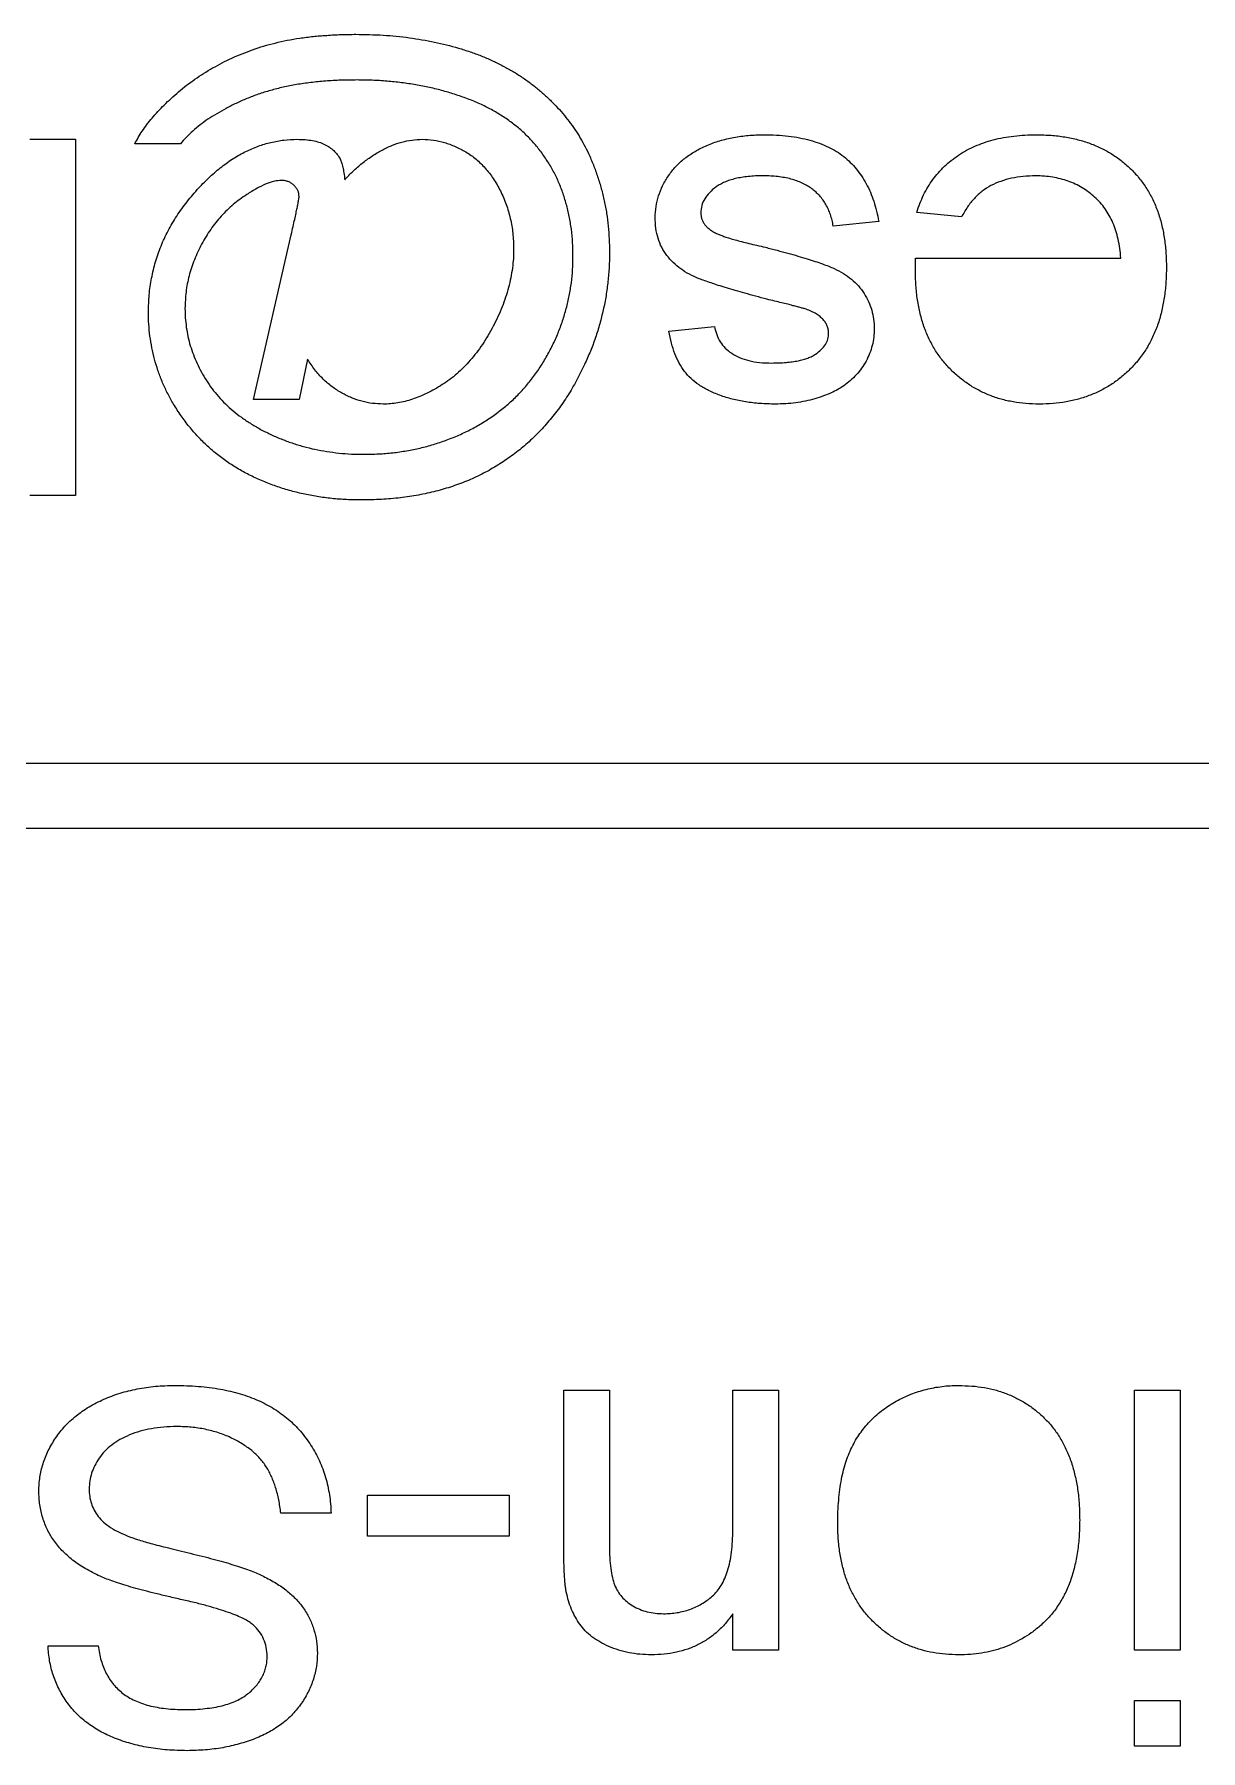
# Model space of a CAD drawing. Header units: inches. Extents: x -9 to 9, y -9.9 to 12.5.
# Drawn here: x 0.679 to 1.097, y 10.761 to 11.375 of the extents above; entities that cross this region are included whole.
import ezdxf

# ---------------------------------------------------------------- set-up
doc = ezdxf.new("R2010")
doc.units = ezdxf.units.IN
doc.header["$MEASUREMENT"] = 0

msp = doc.modelspace()

# ---------------------------------------------------------------- linework, layer by layer
at = {"color": 7, "linetype": 'Continuous', "lineweight": 15}
for p, q in [((0.6776, 11.33742), (0.69395, 11.33742)), ((0.69395, 11.33742), (0.69395, 11.20993)), ((0.73154, 11.33578), (0.71519, 11.33578)), ((0.98161, 11.308), (0.96526, 11.30636)), ((1.01123, 11.30963), (0.99519, 11.31126)), ((0.75769, 11.24425), (0.77122, 11.30327)), ((0.99476, 11.29492), (1.06823, 11.29492)), ((0.90642, 11.26877), (0.92277, 11.2704)), ((0.77702, 11.25866), (0.77403, 11.24425)), ((0.77403, 11.24425), (0.75769, 11.24425)), ((0.69395, 11.20993), (0.6776, 11.20993)), ((1.68579, 11.11393), (-1.32421, 11.11393)), ((-1.32421, 11.09078), (1.68579, 11.09078)), ((0.86883, 10.83263), (0.86883, 10.88963)), ((0.86883, 10.88963), (0.88517, 10.88963)), ((0.88517, 10.88963), (0.88517, 10.83401)), ((0.9293, 10.83968), (0.9293, 10.88963)), ((0.9293, 10.88963), (0.94565, 10.88963)), ((0.94565, 10.88963), (0.94565, 10.79647)), ((1.07314, 10.79647), (1.07314, 10.88963)), ((1.07314, 10.88963), (1.08948, 10.88963)), ((1.08948, 10.88963), (1.08948, 10.79647)), ((0.79855, 10.83733), (0.79855, 10.85204)), ((0.79855, 10.85204), (0.84922, 10.85204)), ((0.84922, 10.85204), (0.84922, 10.83733)), ((0.78547, 10.8455), (0.76749, 10.8455)), ((0.84922, 10.83733), (0.79855, 10.83733)), ((0.9293, 10.79647), (0.9293, 10.80947)), ((0.68414, 10.7981), (0.70212, 10.7981)), ((0.94565, 10.79647), (0.9293, 10.79647)), ((1.08948, 10.79647), (1.07314, 10.79647)), ((1.07314, 10.76215), (1.07314, 10.77849)), ((1.07314, 10.77849), (1.08948, 10.77849)), ((1.08948, 10.77849), (1.08948, 10.76215)), ((1.08948, 10.76215), (1.07314, 10.76215))]:
    msp.add_line(p, q, dxfattribs=at)
for points, knots in [([(0.71519, 11.33578), (0.7156, 11.33655), (0.71643, 11.33813), (0.71791, 11.34042), (0.71953, 11.34276), (0.72141, 11.34508), (0.72349, 11.3474), (0.72576, 11.34975), (0.72824, 11.35213), (0.73182, 11.3553), (0.7367, 11.35907), (0.74309, 11.36309), (0.75, 11.36662), (0.75615, 11.36911), (0.76134, 11.37086), (0.76549, 11.37192), (0.76981, 11.37292), (0.77434, 11.37366), (0.77907, 11.3743), (0.784, 11.37466), (0.78911, 11.37498), (0.79259, 11.375), (0.79436, 11.37501)], [0, 0, 0, 0, 0.02822, 0.057558, 0.088196, 0.120323, 0.153874, 0.189125, 0.226132, 0.264759, 0.344079, 0.425144, 0.508648, 0.59487, 0.639545, 0.685703, 0.733406, 0.782845, 0.834219, 0.887552, 0.942713, 1, 1, 1, 1]), ([(0.79436, 11.37501), (0.79761, 11.37495), (0.80402, 11.37484), (0.81343, 11.37391), (0.82244, 11.37234), (0.82968, 11.37058), (0.83522, 11.36879), (0.8392, 11.36734), (0.84302, 11.36571), (0.84668, 11.3639), (0.85022, 11.36201), (0.85356, 11.3599), (0.85676, 11.35765), (0.8598, 11.35526), (0.86266, 11.35273), (0.86534, 11.35009), (0.86785, 11.34738), (0.87018, 11.34457), (0.87232, 11.34166), (0.8743, 11.33867), (0.87606, 11.33557), (0.87711, 11.33345), (0.87764, 11.33238)], [0, 0, 0, 0, 0.098656, 0.194103, 0.28632, 0.375973, 0.419892, 0.462523, 0.50462, 0.545719, 0.586262, 0.626156, 0.665617, 0.704762, 0.743349, 0.781317, 0.818581, 0.855433, 0.891986, 0.928141, 0.964097, 1, 1, 1, 1]), ([(0.79477, 11.35866), (0.79285, 11.35864), (0.78908, 11.35861), (0.78355, 11.35831), (0.77826, 11.35775), (0.7732, 11.35707), (0.76839, 11.35611), (0.76381, 11.35497), (0.75946, 11.35362), (0.75537, 11.35205), (0.75152, 11.35034), (0.74792, 11.34853), (0.74457, 11.34663), (0.74144, 11.34469), (0.73859, 11.3426), (0.73599, 11.34043), (0.73361, 11.33819), (0.73222, 11.33658), (0.73154, 11.33578)], [0, 0, 0, 0, 0.083273, 0.162971, 0.239622, 0.313292, 0.383881, 0.451877, 0.517479, 0.580562, 0.641422, 0.699581, 0.755009, 0.808158, 0.858781, 0.907696, 0.954598, 1, 1, 1, 1]), ([(0.8721, 11.29551), (0.87207, 11.29716), (0.87201, 11.30041), (0.87158, 11.3052), (0.8708, 11.30981), (0.86975, 11.31424), (0.86844, 11.31851), (0.86679, 11.3226), (0.86485, 11.32651), (0.8626, 11.33024), (0.86008, 11.33377), (0.85727, 11.33705), (0.85422, 11.34012), (0.85086, 11.34292), (0.84726, 11.3455), (0.84339, 11.34782), (0.83926, 11.34993), (0.83487, 11.35177), (0.8303, 11.35339), (0.82558, 11.3548), (0.82075, 11.35601), (0.81579, 11.35696), (0.8107, 11.35774), (0.8055, 11.35826), (0.80017, 11.35861), (0.79658, 11.35865), (0.79477, 11.35866)], [0, 0, 0, 0, 0.043837, 0.086246, 0.12746, 0.167615, 0.207119, 0.24583, 0.284414, 0.322915, 0.361274, 0.399245, 0.437574, 0.47589, 0.515062, 0.554881, 0.595688, 0.637889, 0.681036, 0.72441, 0.768396, 0.813045, 0.858497, 0.904815, 0.951885, 1, 1, 1, 1]), ([(0.90152, 11.30943), (0.90158, 11.31073), (0.9017, 11.31335), (0.90264, 11.31719), (0.90414, 11.32091), (0.90623, 11.32447), (0.90886, 11.32778), (0.91207, 11.33072), (0.91582, 11.33323), (0.92006, 11.33533), (0.92469, 11.33702), (0.92967, 11.33816), (0.93492, 11.33894), (0.93854, 11.33901), (0.94039, 11.33905)], [0, 0, 0, 0, 0.071904, 0.143614, 0.216349, 0.292365, 0.369707, 0.448625, 0.530622, 0.617577, 0.708282, 0.80124, 0.898243, 1, 1, 1, 1]), ([(0.94039, 11.33905), (0.94191, 11.33903), (0.94486, 11.33898), (0.94916, 11.33862), (0.95316, 11.33802), (0.95689, 11.33714), (0.96034, 11.33606), (0.96353, 11.33473), (0.96644, 11.33315), (0.96906, 11.33129), (0.97144, 11.32921), (0.97355, 11.32686), (0.97549, 11.32431), (0.97713, 11.32149), (0.97865, 11.31848), (0.97984, 11.31519), (0.98089, 11.31168), (0.98136, 11.30924), (0.98161, 11.308)], [0, 0, 0, 0, 0.079866, 0.154611, 0.225448, 0.291873, 0.355064, 0.415035, 0.472522, 0.528207, 0.582877, 0.63781, 0.693561, 0.750163, 0.808806, 0.869777, 0.933431, 1, 1, 1, 1]), ([(0.99519, 11.31126), (0.99555, 11.31234), (0.99625, 11.31447), (0.9976, 11.31749), (0.99913, 11.32035), (1.0009, 11.32301), (1.0029, 11.32549), (1.00509, 11.3278), (1.00752, 11.32991), (1.01015, 11.33182), (1.01298, 11.33353), (1.01601, 11.33502), (1.01922, 11.33627), (1.02263, 11.33729), (1.02623, 11.33808), (1.03002, 11.33863), (1.03399, 11.33901), (1.03671, 11.33904), (1.0381, 11.33905)], [0, 0, 0, 0, 0.061746, 0.1214046, 0.179781, 0.2375234, 0.2951099, 0.3527019, 0.4104128, 0.4693603, 0.5293444, 0.5901755, 0.6522913, 0.7165464, 0.7833381, 0.8525626, 0.9245653, 1, 1, 1, 1]), ([(1.0381, 11.33905), (1.03984, 11.33901), (1.04323, 11.33894), (1.04818, 11.33833), (1.05286, 11.33738), (1.05727, 11.33602), (1.0614, 11.33425), (1.06525, 11.3321), (1.06882, 11.32956), (1.0721, 11.32664), (1.07505, 11.32337), (1.0776, 11.31976), (1.07977, 11.31583), (1.08153, 11.31159), (1.08291, 11.30704), (1.08386, 11.30217), (1.08446, 11.297), (1.08454, 11.29345), (1.08458, 11.29163)], [0, 0, 0, 0, 0.069269, 0.135217, 0.198632, 0.259375, 0.318807, 0.377138, 0.435039, 0.493196, 0.55158, 0.610231, 0.669155, 0.729837, 0.792949, 0.85836, 0.92734, 1, 1, 1, 1]), ([(0.73813, 11.32), (0.73945, 11.32139), (0.74204, 11.32409), (0.74625, 11.32761), (0.75049, 11.33066), (0.75489, 11.33311), (0.75935, 11.33504), (0.76392, 11.3364), (0.76859, 11.33725), (0.77174, 11.33736), (0.77332, 11.33742)], [0, 0, 0, 0, 0.142436, 0.277297, 0.406419, 0.529391, 0.649616, 0.766287, 0.882974, 1, 1, 1, 1]), ([(0.77332, 11.33742), (0.77429, 11.3374), (0.77614, 11.33738), (0.77876, 11.337), (0.7811, 11.33647), (0.78316, 11.33567), (0.78493, 11.33465), (0.78644, 11.33341), (0.78775, 11.33203), (0.78838, 11.33093), (0.78869, 11.33039)], [0, 0, 0, 0, 0.163542, 0.3111501, 0.4453751, 0.5670452, 0.6813909, 0.78842, 0.8949872, 1, 1, 1, 1]), ([(0.79038, 11.32294), (0.79136, 11.32399), (0.79331, 11.32609), (0.79656, 11.32886), (0.79993, 11.33136), (0.80347, 11.3335), (0.80708, 11.33524), (0.81076, 11.33649), (0.81444, 11.33726), (0.81692, 11.33736), (0.81814, 11.33742)], [0, 0, 0, 0, 0.134596, 0.266713, 0.396614, 0.525405, 0.650973, 0.769839, 0.886324, 1, 1, 1, 1]), ([(0.81814, 11.33742), (0.81947, 11.33736), (0.82214, 11.33725), (0.82612, 11.33637), (0.83002, 11.33491), (0.83386, 11.33296), (0.8375, 11.33039), (0.84076, 11.32713), (0.8437, 11.32331), (0.84621, 11.31893), (0.84827, 11.31413), (0.84975, 11.30904), (0.85068, 11.30373), (0.85079, 11.30011), (0.85085, 11.29827)], [0, 0, 0, 0, 0.070419, 0.141338, 0.214279, 0.290202, 0.368667, 0.448907, 0.533027, 0.623005, 0.715596, 0.808499, 0.902588, 1, 1, 1, 1]), ([(0.87764, 11.33238), (0.87824, 11.33101), (0.87945, 11.32827), (0.88097, 11.32404), (0.88228, 11.31974), (0.88332, 11.31534), (0.88418, 11.31088), (0.88476, 11.30632), (0.88509, 11.30169), (0.88515, 11.29858), (0.88517, 11.29701)], [0, 0, 0, 0, 0.123383, 0.246406, 0.370101, 0.493318, 0.618104, 0.743867, 0.871022, 1, 1, 1, 1]), ([(0.78869, 11.33039), (0.78888, 11.32997), (0.78931, 11.32902), (0.78973, 11.32732), (0.79012, 11.32526), (0.79029, 11.32375), (0.79038, 11.32294)], [0, 0, 0, 0, 0.1803, 0.407741, 0.678349, 1, 1, 1, 1]), ([(0.7201, 11.27556), (0.72015, 11.27763), (0.72025, 11.2817), (0.72113, 11.28772), (0.72253, 11.29356), (0.7245, 11.29924), (0.72708, 11.30472), (0.73019, 11.31004), (0.73386, 11.31519), (0.73669, 11.31838), (0.73813, 11.32)], [0, 0, 0, 0, 0.12589, 0.248697, 0.37058, 0.492199, 0.614951, 0.739553, 0.868047, 1, 1, 1, 1]), ([(0.76775, 11.32271), (0.76689, 11.32264), (0.765, 11.32249), (0.76207, 11.3214), (0.75874, 11.31985), (0.75651, 11.31842), (0.75531, 11.31765)], [0, 0, 0, 0, 0.189349, 0.417047, 0.685314, 1, 1, 1, 1]), ([(0.77403, 11.31691), (0.77401, 11.31729), (0.77395, 11.31805), (0.77361, 11.31914), (0.77301, 11.32013), (0.77221, 11.32103), (0.77125, 11.32176), (0.77016, 11.3223), (0.76899, 11.32266), (0.76817, 11.32269), (0.76775, 11.32271)], [0, 0, 0, 0, 0.122013, 0.237922, 0.359935, 0.48593, 0.614747, 0.741289, 0.867515, 1, 1, 1, 1]), ([(0.94016, 11.32434), (0.93925, 11.32434), (0.93747, 11.32433), (0.93491, 11.32411), (0.93252, 11.32381), (0.93032, 11.32339), (0.92831, 11.32281), (0.92647, 11.32218), (0.92483, 11.32134), (0.92293, 11.32015), (0.92096, 11.31847), (0.9192, 11.31618), (0.91804, 11.31371), (0.91792, 11.31196), (0.91786, 11.31109)], [0, 0, 0, 0, 0.095093, 0.18512, 0.268441, 0.346337, 0.418349, 0.486369, 0.54995, 0.609854, 0.720112, 0.81839, 0.909514, 1, 1, 1, 1]), ([(0.96526, 11.30636), (0.96514, 11.30707), (0.9649, 11.30846), (0.9643, 11.31045), (0.96359, 11.31232), (0.96269, 11.31405), (0.96167, 11.31567), (0.96049, 11.31717), (0.95912, 11.31851), (0.95764, 11.31976), (0.95598, 11.32083), (0.95418, 11.32177), (0.95221, 11.32257), (0.9501, 11.32323), (0.94783, 11.32374), (0.94541, 11.32409), (0.94283, 11.32429), (0.94107, 11.32432), (0.94016, 11.32434)], [0, 0, 0, 0, 0.063186, 0.123974, 0.181721, 0.23889, 0.294673, 0.350009, 0.406037, 0.462315, 0.519537, 0.579385, 0.64074, 0.705756, 0.773215, 0.844995, 0.919985, 1, 1, 1, 1]), ([(1.03779, 11.32434), (1.03628, 11.32429), (1.03336, 11.3242), (1.02914, 11.32358), (1.02528, 11.32247), (1.02173, 11.32095), (1.01853, 11.3189), (1.0157, 11.31631), (1.01321, 11.3132), (1.0119, 11.31084), (1.01123, 11.30963)], [0, 0, 0, 0, 0.140657, 0.272319, 0.396162, 0.514862, 0.630882, 0.748866, 0.87083, 1, 1, 1, 1]), ([(1.06823, 11.29492), (1.06813, 11.29607), (1.06793, 11.29833), (1.06734, 11.30159), (1.06653, 11.30465), (1.06549, 11.30751), (1.06418, 11.31013), (1.06266, 11.31257), (1.0609, 11.3148), (1.05889, 11.31678), (1.05673, 11.31858), (1.05439, 11.3201), (1.05195, 11.32143), (1.04937, 11.32249), (1.04666, 11.32332), (1.04382, 11.3239), (1.04085, 11.32426), (1.03882, 11.32431), (1.03779, 11.32434)], [0, 0, 0, 0, 0.073285, 0.143507, 0.210045, 0.273938, 0.335999, 0.395924, 0.455882, 0.515444, 0.574901, 0.633757, 0.691977, 0.75104, 0.810311, 0.871519, 0.934609, 1, 1, 1, 1]), ([(0.75531, 11.31765), (0.75448, 11.31708), (0.75282, 11.31594), (0.75045, 11.31408), (0.74821, 11.31209), (0.74614, 11.30992), (0.74418, 11.30763), (0.74235, 11.30519), (0.74067, 11.30261), (0.73861, 11.29903), (0.73646, 11.29437), (0.73454, 11.28864), (0.73341, 11.28278), (0.73325, 11.27885), (0.73317, 11.27689)], [0, 0, 0, 0, 0.062673, 0.125223, 0.187041, 0.248778, 0.311442, 0.374188, 0.43802, 0.502723, 0.631018, 0.755826, 0.878058, 1, 1, 1, 1]), ([(0.77122, 11.30327), (0.77145, 11.30424), (0.77187, 11.30606), (0.77242, 11.30863), (0.77292, 11.31084), (0.77329, 11.31272), (0.77364, 11.31425), (0.77383, 11.31544), (0.77398, 11.31628), (0.77402, 11.31674), (0.77403, 11.31691)], [0, 0, 0, 0, 0.214376, 0.4021016, 0.5653679, 0.7020032, 0.8163529, 0.9019558, 0.9631489, 1, 1, 1, 1]), ([(0.94151, 11.28016), (0.94016, 11.28052), (0.93754, 11.28123), (0.93377, 11.28227), (0.93029, 11.28327), (0.9271, 11.28421), (0.92422, 11.2851), (0.92163, 11.28594), (0.91935, 11.28674), (0.91673, 11.2877), (0.91379, 11.28898), (0.91068, 11.29095), (0.90796, 11.29321), (0.90564, 11.2958), (0.90375, 11.29872), (0.90247, 11.30201), (0.90164, 11.30561), (0.90156, 11.30813), (0.90152, 11.30943)], [0, 0, 0, 0, 0.077574, 0.149903, 0.216537, 0.277933, 0.333647, 0.38369, 0.428076, 0.467269, 0.538091, 0.605387, 0.66991, 0.733624, 0.796729, 0.861185, 0.928258, 1, 1, 1, 1]), ([(0.91786, 11.31109), (0.91788, 11.31069), (0.91792, 11.30992), (0.91821, 11.30881), (0.91869, 11.30777), (0.91934, 11.30678), (0.92019, 11.30586), (0.92123, 11.30502), (0.92243, 11.30421), (0.92334, 11.30378), (0.92381, 11.30355)], [0, 0, 0, 0, 0.115834, 0.22718, 0.337218, 0.451327, 0.573841, 0.703929, 0.845173, 1, 1, 1, 1]), ([(0.92381, 11.30355), (0.9242, 11.30339), (0.92507, 11.30302), (0.92653, 11.30253), (0.92825, 11.30195), (0.93027, 11.3014), (0.93255, 11.3008), (0.93511, 11.30012), (0.93795, 11.29947), (0.93994, 11.29902), (0.94098, 11.29878)], [0, 0, 0, 0, 0.071269, 0.15777, 0.260114, 0.376166, 0.509547, 0.657505, 0.820757, 1, 1, 1, 1]), ([(0.7973, 11.22464), (0.79903, 11.22467), (0.80245, 11.22474), (0.80755, 11.22514), (0.81252, 11.22587), (0.81738, 11.22683), (0.82212, 11.22811), (0.82675, 11.22968), (0.83129, 11.23148), (0.83567, 11.23361), (0.83987, 11.23596), (0.84385, 11.23858), (0.84759, 11.24145), (0.85109, 11.24456), (0.85435, 11.24792), (0.85733, 11.25154), (0.86011, 11.25537), (0.86259, 11.25945), (0.86483, 11.26367), (0.86678, 11.268), (0.86842, 11.2724), (0.86975, 11.27688), (0.87079, 11.28143), (0.87157, 11.28604), (0.872, 11.29075), (0.87207, 11.29392), (0.8721, 11.29551)], [0, 0, 0, 0, 0.044984, 0.089205, 0.132841, 0.175542, 0.218204, 0.260512, 0.302754, 0.345056, 0.387009, 0.428109, 0.468867, 0.509501, 0.549915, 0.590499, 0.63144, 0.673, 0.714616, 0.755661, 0.796311, 0.836749, 0.877208, 0.917628, 0.958558, 1, 1, 1, 1]), ([(0.85085, 11.29827), (0.85084, 11.29711), (0.85081, 11.29478), (0.85041, 11.29131), (0.84988, 11.28782), (0.84903, 11.28435), (0.84802, 11.28087), (0.84677, 11.27738), (0.84524, 11.27392), (0.84356, 11.27046), (0.84168, 11.26713), (0.8397, 11.26395), (0.83757, 11.26102), (0.83534, 11.2583), (0.83302, 11.25578), (0.83057, 11.25348), (0.82801, 11.2514), (0.82535, 11.24958), (0.82266, 11.24794), (0.81995, 11.24655), (0.81728, 11.24533), (0.81463, 11.24433), (0.81198, 11.24355), (0.80936, 11.24303), (0.80676, 11.24267), (0.80503, 11.24264), (0.80417, 11.24262)], [0, 0, 0, 0, 0.043644, 0.0875, 0.131692, 0.176509, 0.221982, 0.268352, 0.315905, 0.364537, 0.413079, 0.46007, 0.505563, 0.549551, 0.59245, 0.634661, 0.675941, 0.716516, 0.756235, 0.794541, 0.83115, 0.866779, 0.901192, 0.934911, 0.967576, 1, 1, 1, 1]), ([(0.88517, 11.29701), (0.88516, 11.29526), (0.88512, 11.29177), (0.88465, 11.28657), (0.88399, 11.28143), (0.88296, 11.27637), (0.88172, 11.27135), (0.88018, 11.2664), (0.87838, 11.26151), (0.87695, 11.25833), (0.87624, 11.25674)], [0, 0, 0, 0, 0.126545, 0.251648, 0.376194, 0.500125, 0.624197, 0.748903, 0.874042, 1, 1, 1, 1]), ([(0.94098, 11.29878), (0.94238, 11.29841), (0.94508, 11.29771), (0.94897, 11.29666), (0.95255, 11.29568), (0.95579, 11.29471), (0.9587, 11.29376), (0.96129, 11.29288), (0.96356, 11.29201), (0.96611, 11.29095), (0.9689, 11.28948), (0.97183, 11.2874), (0.97433, 11.28499), (0.97638, 11.28228), (0.97801, 11.27937), (0.97912, 11.27624), (0.97985, 11.27299), (0.97993, 11.27077), (0.97997, 11.26964)], [0, 0, 0, 0, 0.0818279, 0.1573796, 0.2271235, 0.2907404, 0.3482581, 0.3995557, 0.4452771, 0.4848506, 0.5554805, 0.6222019, 0.6870237, 0.7503721, 0.8128787, 0.8746665, 0.9365063, 1, 1, 1, 1]), ([(0.99468, 11.29073), (0.99469, 11.29131), (0.99471, 11.29271), (0.99474, 11.2941), (0.99476, 11.29492)], [0, 0, 0, 0, 0.4146077, 1, 1, 1, 1]), ([(1.03904, 11.24262), (1.03745, 11.24266), (1.03433, 11.24273), (1.02975, 11.24334), (1.02539, 11.24429), (1.02126, 11.24568), (1.01736, 11.24748), (1.01369, 11.24966), (1.01024, 11.25224), (1.00703, 11.25519), (1.00412, 11.25851), (1.00156, 11.26215), (0.99946, 11.26615), (0.99766, 11.27044), (0.99634, 11.27507), (0.99536, 11.28001), (0.99481, 11.28526), (0.99472, 11.28888), (0.99468, 11.29073)], [0, 0, 0, 0, 0.064676, 0.126693, 0.186885, 0.245564, 0.303388, 0.360871, 0.418646, 0.477825, 0.537571, 0.597386, 0.65814, 0.720578, 0.785747, 0.853378, 0.924621, 1, 1, 1, 1]), ([(1.08458, 11.29163), (1.08454, 11.28973), (1.08446, 11.28606), (1.08387, 11.28071), (1.08287, 11.27569), (1.08152, 11.27097), (1.07971, 11.2666), (1.07754, 11.26254), (1.07494, 11.25882), (1.07198, 11.25543), (1.06868, 11.25245), (1.06518, 11.24977), (1.06138, 11.24758), (1.05737, 11.24576), (1.05311, 11.24435), (1.04863, 11.24332), (1.04391, 11.24274), (1.04069, 11.24266), (1.03904, 11.24262)], [0, 0, 0, 0, 0.075059, 0.145767, 0.213291, 0.278084, 0.340203, 0.400824, 0.460531, 0.519906, 0.578978, 0.636892, 0.694436, 0.752656, 0.811423, 0.872078, 0.934732, 1, 1, 1, 1]), ([(0.73317, 11.27689), (0.7332, 11.27575), (0.73325, 11.27348), (0.73362, 11.2701), (0.7342, 11.26677), (0.73505, 11.26351), (0.73616, 11.26031), (0.73745, 11.25714), (0.73903, 11.25406), (0.74083, 11.25104), (0.74287, 11.24811), (0.74512, 11.2453), (0.74764, 11.24267), (0.7504, 11.2402), (0.75337, 11.23785), (0.75661, 11.2357), (0.76005, 11.23364), (0.76373, 11.2318), (0.76755, 11.23012), (0.77151, 11.22866), (0.77556, 11.22741), (0.77971, 11.22637), (0.78398, 11.22563), (0.78833, 11.22507), (0.79278, 11.22468), (0.79578, 11.22465), (0.7973, 11.22464)], [0, 0, 0, 0, 0.037137, 0.073899, 0.110461, 0.146801, 0.183673, 0.220549, 0.25783, 0.296207, 0.335004, 0.373801, 0.413176, 0.453379, 0.49421, 0.536303, 0.579763, 0.624475, 0.670114, 0.715592, 0.76167, 0.807883, 0.854873, 0.902347, 0.950691, 1, 1, 1, 1]), ([(0.95558, 11.27658), (0.95534, 11.27666), (0.95475, 11.27685), (0.9537, 11.27711), (0.95238, 11.27748), (0.95076, 11.27788), (0.94887, 11.27838), (0.94668, 11.2789), (0.9442, 11.27953), (0.94244, 11.27994), (0.94151, 11.28016)], [0, 0, 0, 0, 0.053404, 0.128065, 0.222778, 0.337098, 0.47147, 0.627169, 0.802915, 1, 1, 1, 1]), ([(0.96169, 11.27286), (0.96132, 11.27323), (0.96056, 11.274), (0.95914, 11.27496), (0.95748, 11.27586), (0.95624, 11.27634), (0.95558, 11.27658)], [0, 0, 0, 0, 0.21512, 0.44864, 0.709723, 1, 1, 1, 1]), ([(0.72878, 11.24313), (0.72808, 11.24438), (0.72669, 11.24686), (0.72493, 11.25074), (0.72345, 11.25468), (0.72222, 11.25869), (0.72128, 11.2628), (0.72059, 11.26698), (0.72016, 11.27125), (0.72012, 11.27411), (0.7201, 11.27556)], [0, 0, 0, 0, 0.1264697, 0.2512707, 0.3749756, 0.4983901, 0.6218412, 0.7467847, 0.8721504, 1, 1, 1, 1]), ([(0.92277, 11.2704), (0.92299, 11.26942), (0.92343, 11.2675), (0.92474, 11.26486), (0.92658, 11.26259), (0.92893, 11.26068), (0.93178, 11.25913), (0.93517, 11.25809), (0.93905, 11.25741), (0.94181, 11.25736), (0.94327, 11.25733)], [0, 0, 0, 0, 0.113015, 0.220825, 0.327646, 0.439108, 0.558973, 0.689663, 0.836239, 1, 1, 1, 1]), ([(0.96363, 11.26798), (0.9636, 11.26842), (0.96355, 11.2693), (0.96318, 11.27058), (0.96255, 11.27178), (0.96198, 11.27249), (0.96169, 11.27286)], [0, 0, 0, 0, 0.24866, 0.491232, 0.738201, 1, 1, 1, 1]), ([(0.94455, 11.24262), (0.94272, 11.24266), (0.93916, 11.24273), (0.934, 11.24332), (0.92919, 11.24431), (0.92475, 11.24568), (0.92075, 11.24736), (0.91727, 11.24936), (0.91436, 11.25166), (0.91196, 11.25429), (0.91003, 11.25729), (0.9085, 11.26072), (0.90722, 11.26457), (0.9067, 11.26733), (0.90642, 11.26877)], [0, 0, 0, 0, 0.107097, 0.207804, 0.30338, 0.394069, 0.479039, 0.55622, 0.62813, 0.695433, 0.763088, 0.835924, 0.914474, 1, 1, 1, 1]), ([(0.94327, 11.25733), (0.94416, 11.25734), (0.94586, 11.25736), (0.94832, 11.2575), (0.95057, 11.25777), (0.95263, 11.25808), (0.95449, 11.25856), (0.95618, 11.25906), (0.95765, 11.25974), (0.9593, 11.26069), (0.96098, 11.26205), (0.96249, 11.26387), (0.96348, 11.26586), (0.96358, 11.26728), (0.96363, 11.26798)], [0, 0, 0, 0, 0.1047013, 0.2015194, 0.2906665, 0.3722474, 0.4479269, 0.5176414, 0.5807021, 0.6388825, 0.742636, 0.8334998, 0.9177205, 1, 1, 1, 1]), ([(0.97997, 11.26964), (0.97994, 11.26861), (0.97988, 11.26658), (0.97929, 11.26361), (0.97837, 11.26074), (0.97708, 11.25801), (0.97549, 11.25543), (0.97357, 11.25311), (0.97146, 11.25095), (0.96983, 11.24976), (0.96902, 11.24916)], [0, 0, 0, 0, 0.127093, 0.251928, 0.375308, 0.500182, 0.626043, 0.750055, 0.874162, 1, 1, 1, 1]), ([(0.80417, 11.24262), (0.80288, 11.24267), (0.80031, 11.24277), (0.7965, 11.24353), (0.79279, 11.24481), (0.78918, 11.24654), (0.78575, 11.2488), (0.78252, 11.25156), (0.77958, 11.25488), (0.77789, 11.25738), (0.77702, 11.25866)], [0, 0, 0, 0, 0.117317, 0.234234, 0.352154, 0.47351, 0.59779, 0.725348, 0.859323, 1, 1, 1, 1]), ([(0.87624, 11.25674), (0.8753, 11.25483), (0.87344, 11.25106), (0.8703, 11.24568), (0.86684, 11.24066), (0.86308, 11.23598), (0.85906, 11.23165), (0.85476, 11.22764), (0.85014, 11.22402), (0.84526, 11.22071), (0.8401, 11.21777), (0.83466, 11.21523), (0.82894, 11.21309), (0.82297, 11.21133), (0.81673, 11.20997), (0.81023, 11.20901), (0.80346, 11.20841), (0.79885, 11.20833), (0.79651, 11.2083)], [0, 0, 0, 0, 0.064414, 0.12712, 0.188441, 0.248922, 0.308357, 0.367427, 0.4265, 0.485886, 0.545777, 0.606063, 0.667462, 0.730321, 0.794404, 0.860578, 0.929114, 1, 1, 1, 1]), ([(0.96902, 11.24916), (0.96833, 11.24871), (0.96689, 11.24776), (0.96446, 11.24656), (0.96168, 11.24546), (0.9586, 11.24449), (0.95529, 11.24363), (0.95181, 11.24307), (0.94822, 11.24269), (0.94579, 11.24264), (0.94455, 11.24262)], [0, 0, 0, 0, 0.095214, 0.201092, 0.316726, 0.444133, 0.578515, 0.71572, 0.855678, 1, 1, 1, 1]), ([(0.79651, 11.2083), (0.79468, 11.20832), (0.79108, 11.20836), (0.78573, 11.20878), (0.78052, 11.20946), (0.77546, 11.21044), (0.77054, 11.21166), (0.76576, 11.21317), (0.76113, 11.21497), (0.75663, 11.21699), (0.75234, 11.21933), (0.74824, 11.22189), (0.7444, 11.22477), (0.74079, 11.22792), (0.73741, 11.23132), (0.73429, 11.235), (0.73136, 11.23892), (0.72964, 11.24172), (0.72878, 11.24313)], [0, 0, 0, 0, 0.0684288, 0.1354361, 0.2012182, 0.2656687, 0.328935, 0.3916188, 0.4536561, 0.5154582, 0.5765359, 0.6370218, 0.6968649, 0.7566789, 0.8165808, 0.8766701, 0.9379207, 1, 1, 1, 1]), ([(0.68087, 10.85344), (0.68089, 10.85428), (0.68093, 10.85595), (0.68123, 10.85842), (0.68167, 10.86086), (0.68236, 10.86325), (0.68319, 10.86562), (0.68421, 10.86795), (0.68546, 10.87023), (0.68685, 10.87247), (0.68843, 10.87463), (0.69017, 10.87669), (0.69209, 10.8786), (0.69418, 10.8804), (0.69641, 10.88209), (0.69884, 10.88362), (0.70141, 10.88505), (0.70508, 10.88679), (0.70994, 10.88862), (0.71614, 10.89012), (0.72267, 10.89111), (0.72715, 10.89121), (0.72944, 10.89127)], [0, 0, 0, 0, 0.036496, 0.07282, 0.108798, 0.144729, 0.181448, 0.218435, 0.256061, 0.294675, 0.333822, 0.37289, 0.412357, 0.452192, 0.493122, 0.534617, 0.577588, 0.621694, 0.711886, 0.804298, 0.899807, 1, 1, 1, 1]), ([(0.72944, 10.89127), (0.7309, 10.89125), (0.73375, 10.89123), (0.73795, 10.89096), (0.74196, 10.89057), (0.7458, 10.88998), (0.74945, 10.88921), (0.75292, 10.8883), (0.75622, 10.88722), (0.75934, 10.88598), (0.76228, 10.88454), (0.76505, 10.88295), (0.76767, 10.88119), (0.77012, 10.87924), (0.77243, 10.87715), (0.77454, 10.87486), (0.77653, 10.87244), (0.7783, 10.86983), (0.77991, 10.86711), (0.78132, 10.86429), (0.78253, 10.86137), (0.7835, 10.85836), (0.78435, 10.85528), (0.78491, 10.8521), (0.78535, 10.84883), (0.78543, 10.84662), (0.78547, 10.8455)], [0, 0, 0, 0, 0.053603, 0.1051, 0.154562, 0.202125, 0.24792, 0.292013, 0.334236, 0.375442, 0.415532, 0.454563, 0.49316, 0.531535, 0.569696, 0.607838, 0.646165, 0.684939, 0.723856, 0.762402, 0.801049, 0.840001, 0.878926, 0.918453, 0.958883, 1, 1, 1, 1]), ([(0.9669, 10.84175), (0.96691, 10.8432), (0.96693, 10.84601), (0.96719, 10.85011), (0.96764, 10.85396), (0.96816, 10.8576), (0.96895, 10.86098), (0.96985, 10.86413), (0.97095, 10.86705), (0.97221, 10.86975), (0.97363, 10.87225), (0.97518, 10.87461), (0.97693, 10.8768), (0.9788, 10.87886), (0.98082, 10.88078), (0.98301, 10.88255), (0.98535, 10.88417), (0.98783, 10.88565), (0.9904, 10.88698), (0.99305, 10.88812), (0.99575, 10.8891), (0.99852, 10.88989), (1.00135, 10.89051), (1.00424, 10.89093), (1.00718, 10.89124), (1.00916, 10.89126), (1.01016, 10.89127)], [0, 0, 0, 0, 0.05819, 0.113056, 0.165061, 0.21424, 0.260568, 0.30443, 0.346129, 0.385785, 0.423948, 0.461726, 0.499248, 0.536313, 0.573594, 0.611063, 0.649419, 0.688099, 0.726978, 0.76576, 0.803976, 0.842431, 0.881298, 0.920407, 0.959944, 1, 1, 1, 1]), ([(1.01016, 10.89127), (1.01174, 10.89122), (1.01484, 10.89114), (1.01937, 10.89058), (1.02367, 10.88962), (1.02773, 10.88822), (1.03156, 10.88649), (1.03516, 10.88435), (1.03852, 10.8818), (1.04164, 10.8789), (1.04446, 10.87563), (1.04689, 10.87197), (1.04894, 10.86798), (1.05063, 10.86365), (1.05192, 10.85897), (1.05287, 10.85397), (1.05343, 10.84862), (1.05349, 10.84494), (1.05352, 10.84305)], [0, 0, 0, 0, 0.06474, 0.126418, 0.186315, 0.244378, 0.301332, 0.357929, 0.415028, 0.473091, 0.53178, 0.591191, 0.651847, 0.714938, 0.780664, 0.849684, 0.922763, 1, 1, 1, 1]), ([(0.73021, 10.87656), (0.72866, 10.87653), (0.72564, 10.87648), (0.72126, 10.87585), (0.71715, 10.87496), (0.71337, 10.87364), (0.70994, 10.87199), (0.70695, 10.87005), (0.7044, 10.86782), (0.70239, 10.8653), (0.70083, 10.86263), (0.69968, 10.85991), (0.69899, 10.85712), (0.6989, 10.85524), (0.69885, 10.85431)], [0, 0, 0, 0, 0.108682, 0.211639, 0.308919, 0.403088, 0.491959, 0.574711, 0.652908, 0.72802, 0.799966, 0.86845, 0.934737, 1, 1, 1, 1]), ([(0.76749, 10.8455), (0.76728, 10.84712), (0.76687, 10.85022), (0.76573, 10.85462), (0.76427, 10.85858), (0.76239, 10.86213), (0.76, 10.86527), (0.75708, 10.86809), (0.75355, 10.87052), (0.74957, 10.87269), (0.74514, 10.87441), (0.7404, 10.87566), (0.73538, 10.87641), (0.73196, 10.87651), (0.73021, 10.87656)], [0, 0, 0, 0, 0.090199, 0.173491, 0.251118, 0.32393, 0.394973, 0.469035, 0.547563, 0.631781, 0.719906, 0.810184, 0.903182, 1, 1, 1, 1]), ([(0.70355, 10.82262), (0.70261, 10.82304), (0.70076, 10.82387), (0.69814, 10.82528), (0.6957, 10.82676), (0.69346, 10.82832), (0.69142, 10.82999), (0.68955, 10.83172), (0.68787, 10.83354), (0.68639, 10.83546), (0.68509, 10.83745), (0.68395, 10.83951), (0.68302, 10.84166), (0.6822, 10.84387), (0.68164, 10.84617), (0.6812, 10.84853), (0.6809, 10.85096), (0.68088, 10.85261), (0.68087, 10.85344)], [0, 0, 0, 0, 0.075907, 0.149008, 0.218691, 0.285211, 0.349743, 0.412201, 0.472465, 0.531821, 0.590164, 0.647324, 0.704788, 0.762019, 0.820174, 0.878746, 0.938618, 1, 1, 1, 1]), ([(0.69885, 10.85431), (0.69889, 10.85339), (0.69896, 10.85158), (0.69959, 10.84898), (0.7006, 10.84654), (0.70206, 10.84428), (0.70404, 10.84219), (0.70661, 10.84028), (0.70976, 10.83855), (0.71211, 10.8376), (0.71335, 10.8371)], [0, 0, 0, 0, 0.114278, 0.223826, 0.330243, 0.439424, 0.55514, 0.686202, 0.833589, 1, 1, 1, 1]), ([(1.01016, 10.79483), (1.00861, 10.79488), (1.00556, 10.79496), (1.0011, 10.79551), (0.99687, 10.79653), (0.99283, 10.79786), (0.98904, 10.79966), (0.98542, 10.80176), (0.98209, 10.80436), (0.97893, 10.80725), (0.97611, 10.81051), (0.97364, 10.8141), (0.97153, 10.81797), (0.96981, 10.82216), (0.96853, 10.82665), (0.96759, 10.83142), (0.96698, 10.83649), (0.96692, 10.83997), (0.9669, 10.84175)], [0, 0, 0, 0, 0.064643, 0.126877, 0.18704, 0.245838, 0.303782, 0.361534, 0.420014, 0.479523, 0.539642, 0.599585, 0.660557, 0.723091, 0.787772, 0.855066, 0.925797, 1, 1, 1, 1]), ([(1.05352, 10.84305), (1.05348, 10.84098), (1.05339, 10.83697), (1.05273, 10.83116), (1.05162, 10.82576), (1.05006, 10.82078), (1.04806, 10.8162), (1.04561, 10.81204), (1.04269, 10.80829), (1.04039, 10.80614), (1.03925, 10.80507)], [0, 0, 0, 0, 0.148309, 0.287057, 0.418516, 0.542549, 0.66052, 0.775371, 0.887867, 1, 1, 1, 1]), ([(0.71335, 10.8371), (0.71385, 10.83692), (0.71495, 10.8365), (0.71683, 10.83594), (0.71908, 10.83524), (0.72173, 10.8345), (0.72478, 10.83372), (0.72821, 10.83286), (0.73203, 10.8319), (0.73612, 10.83092), (0.74025, 10.8299), (0.74418, 10.8289), (0.74779, 10.82786), (0.75109, 10.82688), (0.75407, 10.82588), (0.75675, 10.82492), (0.75912, 10.82398), (0.76056, 10.8233), (0.76124, 10.82298)], [0, 0, 0, 0, 0.031513, 0.070613, 0.118127, 0.172792, 0.235615, 0.306736, 0.385167, 0.471902, 0.559254, 0.640539, 0.715414, 0.784262, 0.847267, 0.904313, 0.954971, 1, 1, 1, 1]), ([(0.88517, 10.83401), (0.88519, 10.83253), (0.8852, 10.82976), (0.88557, 10.82591), (0.88609, 10.82264), (0.88691, 10.8199), (0.88805, 10.81758), (0.88953, 10.81556), (0.89136, 10.81378), (0.89355, 10.81228), (0.896, 10.81106), (0.89867, 10.81016), (0.90155, 10.80965), (0.90353, 10.80958), (0.90456, 10.80954)], [0, 0, 0, 0, 0.123561, 0.230514, 0.322018, 0.399267, 0.468163, 0.536748, 0.607035, 0.680492, 0.75669, 0.834592, 0.914663, 1, 1, 1, 1]), ([(0.90456, 10.80954), (0.90538, 10.80957), (0.90702, 10.80961), (0.90942, 10.80988), (0.91173, 10.81042), (0.91397, 10.81106), (0.91611, 10.81197), (0.91817, 10.81304), (0.92014, 10.81432), (0.92202, 10.8158), (0.92378, 10.81756), (0.92527, 10.81969), (0.92653, 10.82218), (0.92754, 10.825), (0.92836, 10.82817), (0.92889, 10.83171), (0.92927, 10.83558), (0.92929, 10.83827), (0.9293, 10.83968)], [0, 0, 0, 0, 0.055577, 0.109757, 0.162536, 0.214518, 0.266613, 0.318338, 0.370897, 0.424272, 0.478921, 0.537218, 0.598921, 0.665389, 0.738701, 0.8187, 0.905514, 1, 1, 1, 1]), ([(0.8697, 10.81736), (0.86963, 10.81776), (0.86947, 10.81861), (0.8693, 10.82001), (0.86915, 10.82161), (0.86902, 10.82343), (0.86896, 10.82544), (0.86886, 10.82765), (0.86886, 10.83007), (0.86884, 10.83175), (0.86883, 10.83263)], [0, 0, 0, 0, 0.079499, 0.170296, 0.275822, 0.394506, 0.526332, 0.669822, 0.828242, 1, 1, 1, 1]), ([(0.75761, 10.80551), (0.75714, 10.80589), (0.75607, 10.80674), (0.75407, 10.80782), (0.75161, 10.80894), (0.74867, 10.81005), (0.74523, 10.81116), (0.74132, 10.81232), (0.73691, 10.81346), (0.73213, 10.81455), (0.72732, 10.81566), (0.72276, 10.81676), (0.71858, 10.8178), (0.71481, 10.81882), (0.71143, 10.81981), (0.70845, 10.82078), (0.70585, 10.82169), (0.70428, 10.82232), (0.70355, 10.82262)], [0, 0, 0, 0, 0.032014, 0.071778, 0.119127, 0.174336, 0.237574, 0.30908, 0.38923, 0.477651, 0.566944, 0.649486, 0.724848, 0.793588, 0.855302, 0.910459, 0.958536, 1, 1, 1, 1]), ([(0.76124, 10.82298), (0.76278, 10.82217), (0.76575, 10.82062), (0.76973, 10.8178), (0.77312, 10.81471), (0.77586, 10.8113), (0.77798, 10.80764), (0.77946, 10.80375), (0.7804, 10.79965), (0.78051, 10.79685), (0.78057, 10.79542)], [0, 0, 0, 0, 0.146545, 0.281712, 0.409471, 0.530754, 0.648229, 0.764113, 0.88005, 1, 1, 1, 1]), ([(0.90014, 10.79483), (0.89878, 10.79487), (0.89612, 10.79493), (0.89221, 10.79551), (0.88847, 10.79645), (0.88494, 10.79776), (0.88172, 10.79939), (0.87884, 10.80121), (0.87645, 10.80335), (0.87447, 10.80571), (0.87289, 10.80832), (0.87152, 10.81111), (0.87044, 10.81415), (0.86995, 10.81627), (0.8697, 10.81736)], [0, 0, 0, 0, 0.097966, 0.192504, 0.285214, 0.376566, 0.464105, 0.545546, 0.622274, 0.695254, 0.767679, 0.842285, 0.919383, 1, 1, 1, 1]), ([(0.9293, 10.80947), (0.92845, 10.8083), (0.92676, 10.80601), (0.92378, 10.80302), (0.92052, 10.80049), (0.917, 10.79839), (0.91317, 10.79681), (0.90907, 10.79566), (0.90469, 10.79496), (0.90168, 10.79488), (0.90014, 10.79483)], [0, 0, 0, 0, 0.127232, 0.250814, 0.370546, 0.489925, 0.610284, 0.734954, 0.864067, 1, 1, 1, 1]), ([(0.76259, 10.79425), (0.76254, 10.79534), (0.76244, 10.79748), (0.76143, 10.80052), (0.75988, 10.80328), (0.75837, 10.80476), (0.75761, 10.80551)], [0, 0, 0, 0, 0.25867, 0.503652, 0.74798, 1, 1, 1, 1]), ([(1.03925, 10.80507), (1.03824, 10.80425), (1.03624, 10.80263), (1.03299, 10.80056), (1.02959, 10.79879), (1.02602, 10.79732), (1.02228, 10.7962), (1.01838, 10.79542), (1.01433, 10.79491), (1.01156, 10.79486), (1.01016, 10.79483)], [0, 0, 0, 0, 0.123513, 0.244883, 0.366289, 0.488019, 0.611574, 0.737271, 0.866217, 1, 1, 1, 1]), ([(0.73394, 10.76051), (0.73155, 10.76056), (0.72691, 10.76066), (0.72017, 10.7615), (0.71387, 10.76295), (0.70892, 10.76457), (0.70525, 10.7662), (0.70266, 10.76748), (0.70024, 10.76895), (0.69801, 10.77057), (0.69589, 10.77227), (0.69398, 10.77415), (0.69221, 10.77614), (0.69063, 10.77827), (0.6892, 10.78048), (0.68795, 10.78278), (0.68686, 10.78515), (0.68598, 10.7876), (0.68521, 10.79011), (0.68471, 10.79272), (0.6843, 10.79538), (0.68419, 10.79719), (0.68414, 10.7981)], [0, 0, 0, 0, 0.1025445, 0.1995435, 0.291513, 0.3799256, 0.422693, 0.4640985, 0.5043278, 0.5439332, 0.5826839, 0.6209845, 0.6590941, 0.6970064, 0.7348692, 0.7723695, 0.8093791, 0.8467721, 0.8841723, 0.9222819, 0.9607343, 1, 1, 1, 1]), ([(0.70212, 10.7981), (0.70225, 10.79719), (0.7025, 10.7954), (0.70311, 10.79282), (0.70394, 10.79041), (0.70493, 10.78817), (0.70613, 10.78611), (0.70755, 10.78424), (0.70914, 10.78251), (0.71094, 10.78097), (0.71295, 10.77961), (0.71519, 10.77843), (0.71765, 10.77744), (0.72033, 10.77662), (0.72324, 10.776), (0.72637, 10.77553), (0.72972, 10.77529), (0.73203, 10.77524), (0.73322, 10.77522)], [0, 0, 0, 0, 0.064067, 0.125455, 0.184174, 0.240553, 0.295421, 0.349469, 0.40345, 0.457969, 0.513734, 0.571929, 0.633204, 0.697548, 0.766563, 0.839488, 0.917179, 1, 1, 1, 1]), ([(0.73322, 10.77522), (0.73446, 10.77523), (0.73685, 10.77525), (0.7403, 10.77555), (0.74349, 10.77596), (0.74643, 10.77657), (0.7491, 10.77736), (0.75154, 10.77829), (0.75369, 10.77945), (0.75559, 10.78075), (0.75723, 10.7822), (0.75866, 10.7837), (0.75988, 10.78527), (0.76086, 10.78692), (0.76162, 10.78866), (0.76219, 10.79046), (0.76254, 10.79233), (0.76257, 10.7936), (0.76259, 10.79425)], [0, 0, 0, 0, 0.09457, 0.18289, 0.265149, 0.341114, 0.412503, 0.478374, 0.540512, 0.599115, 0.654567, 0.707609, 0.757823, 0.806357, 0.854821, 0.902667, 0.950374, 1, 1, 1, 1]), ([(0.78057, 10.79542), (0.7805, 10.79384), (0.78037, 10.79069), (0.77924, 10.78608), (0.77746, 10.78162), (0.77538, 10.77812), (0.77339, 10.77546), (0.77174, 10.77353), (0.76987, 10.77177), (0.76789, 10.77009), (0.7657, 10.7686), (0.76339, 10.76718), (0.76088, 10.76594), (0.75733, 10.7644), (0.75261, 10.76283), (0.74666, 10.76147), (0.74039, 10.76068), (0.73612, 10.76057), (0.73394, 10.76051)], [0, 0, 0, 0, 0.072737, 0.144821, 0.217478, 0.293054, 0.331711, 0.370621, 0.409719, 0.449525, 0.490091, 0.531778, 0.574384, 0.618811, 0.709811, 0.803111, 0.899541, 1, 1, 1, 1])]:
    msp.add_open_spline(points, degree=3, knots=knots, dxfattribs=at)

doc.saveas('drawing.dxf')
